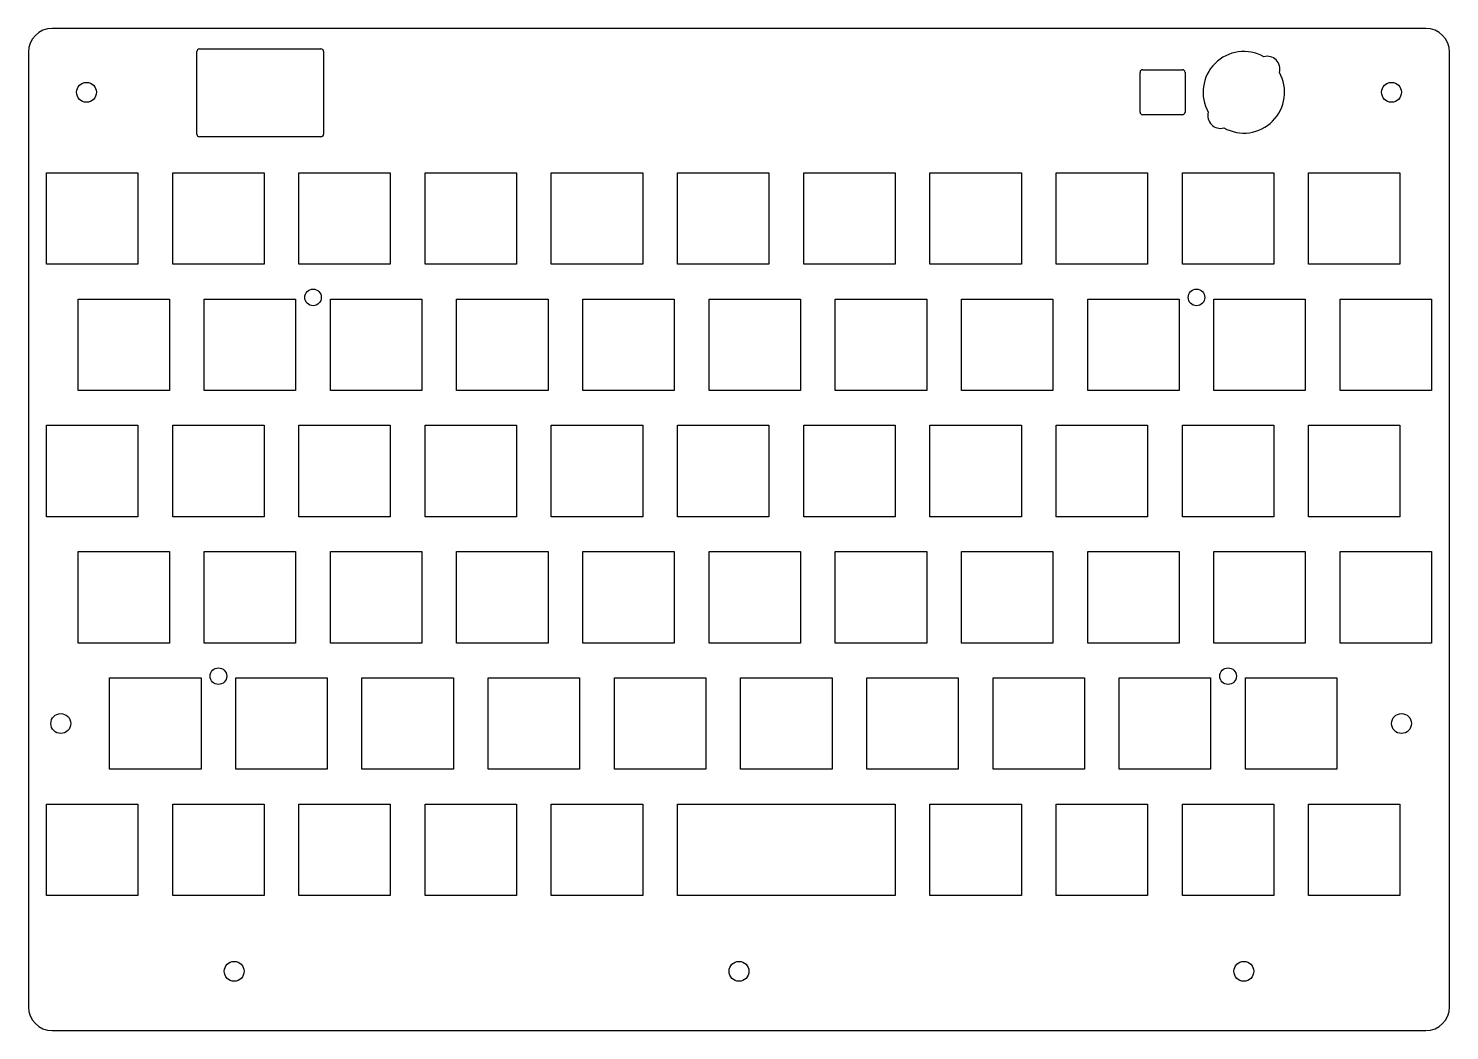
# Model space of a CAD drawing. Header units: millimetres. Extents: x -107 to 107, y -76 to 76.
import ezdxf

# ---------------------------------------------------------------- set-up
doc = ezdxf.new("R2010")
doc.units = ezdxf.units.MM
doc.layers.add('CUTOUTS', color=1, linetype='CONTINUOUS')
doc.layers.add('PERIMETER', color=5, linetype='CONTINUOUS')

msp = doc.modelspace()

# ---------------------------------------------------------------- linework, layer by layer
at = {"layer": 'CUTOUTS'}
for p, q in [((-81.8402, 59.64177), (-81.8402, 72.11177)), ((-81.4402, 72.51177), (-63.1102, 72.51177)), ((-62.7102, 72.11177), (-62.7102, 59.64177)), ((60.5281, 62.975), (60.5281, 68.975)), ((60.9281, 69.375), (66.9281, 69.375)), ((67.3281, 68.975), (67.3281, 62.975)), ((66.9281, 62.575), (60.9281, 62.575)), ((-63.1102, 59.24177), (-81.4402, 59.24177)), ((-104.5312, 40.025), (-104.5312, 53.825)), ((-104.5312, 53.825), (-90.7312, 53.825)), ((-90.7312, 53.825), (-90.7312, 40.025)), ((-85.4812, 53.825), (-71.6812, 53.825)), ((-85.4812, 40.025), (-85.4812, 53.825)), ((-71.6812, 53.825), (-71.6812, 40.025)), ((-66.4312, 53.825), (-52.6312, 53.825)), ((-66.4312, 40.025), (-66.4312, 53.825)), ((-52.6312, 53.825), (-52.6312, 40.025)), ((-47.3812, 40.025), (-47.3812, 53.825)), ((-47.3812, 53.825), (-33.5812, 53.825)), ((-33.5812, 53.825), (-33.5812, 40.025)), ((-28.3312, 40.025), (-28.3312, 53.825)), ((-28.3312, 53.825), (-14.5312, 53.825)), ((-14.5312, 53.825), (-14.5312, 40.025)), ((-9.2812, 40.025), (-9.2812, 53.825)), ((-9.2812, 53.825), (4.5188, 53.825)), ((4.5188, 53.825), (4.5188, 40.025)), ((9.7688, 40.025), (9.7688, 53.825)), ((9.7688, 53.825), (23.5688, 53.825)), ((23.5688, 53.825), (23.5688, 40.025)), ((28.8188, 40.025), (28.8188, 53.825)), ((28.8188, 53.825), (42.6188, 53.825)), ((42.6188, 53.825), (42.6188, 40.025)), ((47.8688, 40.025), (47.8688, 53.825)), ((47.8688, 53.825), (61.6688, 53.825)), ((61.6688, 53.825), (61.6688, 40.025)), ((66.9188, 53.825), (80.7188, 53.825)), ((66.9188, 40.025), (66.9188, 53.825)), ((80.7188, 53.825), (80.7188, 40.025)), ((85.9688, 40.025), (85.9688, 53.825)), ((85.9688, 53.825), (99.7688, 53.825)), ((99.7688, 53.825), (99.7688, 40.025)), ((-90.7312, 40.025), (-104.5312, 40.025)), ((-71.6812, 40.025), (-85.4812, 40.025)), ((-52.6312, 40.025), (-66.4312, 40.025)), ((-33.5812, 40.025), (-47.3812, 40.025)), ((-14.5312, 40.025), (-28.3312, 40.025)), ((4.5188, 40.025), (-9.2812, 40.025)), ((23.5688, 40.025), (9.7688, 40.025)), ((42.6188, 40.025), (28.8188, 40.025)), ((61.6688, 40.025), (47.8688, 40.025)), ((80.7188, 40.025), (66.9188, 40.025)), ((99.7688, 40.025), (85.9688, 40.025)), ((-99.7687, 20.975), (-99.7687, 34.775)), ((-99.7687, 34.775), (-85.9687, 34.775)), ((-85.9687, 34.775), (-85.9687, 20.975)), ((-80.7187, 20.975), (-80.7187, 34.775)), ((-80.7187, 34.775), (-66.9187, 34.775)), ((-66.9187, 34.775), (-66.9187, 20.975)), ((-61.6687, 20.975), (-61.6687, 34.775)), ((-61.6687, 34.775), (-47.8687, 34.775)), ((-47.8687, 34.775), (-47.8687, 20.975)), ((-42.6187, 20.975), (-42.6187, 34.775)), ((-42.6187, 34.775), (-28.8187, 34.775)), ((-28.8187, 34.775), (-28.8187, 20.975)), ((-23.5687, 20.975), (-23.5687, 34.775)), ((-23.5687, 34.775), (-9.7687, 34.775)), ((-9.7687, 34.775), (-9.7687, 20.975)), ((-4.5187, 34.775), (9.2813, 34.775)), ((-4.5187, 20.975), (-4.5187, 34.775)), ((9.2813, 34.775), (9.2813, 20.975)), ((14.5313, 34.775), (28.3313, 34.775)), ((14.5313, 20.975), (14.5313, 34.775)), ((28.3313, 34.775), (28.3313, 20.975)), ((33.5813, 20.975), (33.5813, 34.775)), ((33.5813, 34.775), (47.3813, 34.775)), ((47.3813, 34.775), (47.3813, 20.975)), ((52.6313, 34.775), (66.4313, 34.775)), ((52.6313, 20.975), (52.6313, 34.775)), ((66.4313, 34.775), (66.4313, 20.975)), ((71.6813, 34.775), (85.4813, 34.775)), ((71.6813, 20.975), (71.6813, 34.775)), ((85.4813, 34.775), (85.4813, 20.975)), ((90.7313, 20.975), (90.7313, 34.775)), ((90.7313, 34.775), (104.5313, 34.775)), ((104.5313, 34.775), (104.5313, 20.975)), ((-85.9687, 20.975), (-99.7687, 20.975)), ((-66.9187, 20.975), (-80.7187, 20.975)), ((-47.8687, 20.975), (-61.6687, 20.975)), ((-28.8187, 20.975), (-42.6187, 20.975)), ((-9.7687, 20.975), (-23.5687, 20.975)), ((9.2813, 20.975), (-4.5187, 20.975)), ((28.3313, 20.975), (14.5313, 20.975)), ((47.3813, 20.975), (33.5813, 20.975)), ((66.4313, 20.975), (52.6313, 20.975)), ((85.4813, 20.975), (71.6813, 20.975)), ((104.5313, 20.975), (90.7313, 20.975)), ((-104.5312, 1.925), (-104.5312, 15.725)), ((-104.5312, 15.725), (-90.7312, 15.725)), ((-90.7312, 15.725), (-90.7312, 1.925)), ((-85.4812, 1.925), (-85.4812, 15.725)), ((-85.4812, 15.725), (-71.6812, 15.725)), ((-71.6812, 15.725), (-71.6812, 1.925)), ((-66.4312, 15.725), (-52.6312, 15.725)), ((-66.4312, 1.925), (-66.4312, 15.725)), ((-52.6312, 15.725), (-52.6312, 1.925)), ((-47.3812, 15.725), (-33.5812, 15.725)), ((-47.3812, 1.925), (-47.3812, 15.725)), ((-33.5812, 15.725), (-33.5812, 1.925)), ((-28.3312, 1.925), (-28.3312, 15.725)), ((-28.3312, 15.725), (-14.5312, 15.725)), ((-14.5312, 15.725), (-14.5312, 1.925)), ((-9.2812, 1.925), (-9.2812, 15.725)), ((-9.2812, 15.725), (4.5188, 15.725)), ((4.5188, 15.725), (4.5188, 1.925)), ((9.7688, 1.925), (9.7688, 15.725)), ((9.7688, 15.725), (23.5688, 15.725)), ((23.5688, 15.725), (23.5688, 1.925)), ((28.8188, 1.925), (28.8188, 15.725)), ((28.8188, 15.725), (42.6188, 15.725)), ((42.6188, 15.725), (42.6188, 1.925)), ((47.8688, 15.725), (61.6688, 15.725)), ((47.8688, 1.925), (47.8688, 15.725)), ((61.6688, 15.725), (61.6688, 1.925)), ((66.9188, 15.725), (80.7188, 15.725)), ((66.9188, 1.925), (66.9188, 15.725)), ((80.7188, 15.725), (80.7188, 1.925)), ((85.9688, 1.925), (85.9688, 15.725)), ((85.9688, 15.725), (99.7688, 15.725)), ((99.7688, 15.725), (99.7688, 1.925)), ((-90.7312, 1.925), (-104.5312, 1.925)), ((-71.6812, 1.925), (-85.4812, 1.925)), ((-52.6312, 1.925), (-66.4312, 1.925)), ((-33.5812, 1.925), (-47.3812, 1.925)), ((-14.5312, 1.925), (-28.3312, 1.925)), ((4.5188, 1.925), (-9.2812, 1.925)), ((23.5688, 1.925), (9.7688, 1.925)), ((42.6188, 1.925), (28.8188, 1.925)), ((61.6688, 1.925), (47.8688, 1.925)), ((80.7188, 1.925), (66.9188, 1.925)), ((99.7688, 1.925), (85.9688, 1.925)), ((-99.7687, -17.125), (-99.7687, -3.325)), ((-99.7687, -3.325), (-85.9687, -3.325)), ((-85.9687, -3.325), (-85.9687, -17.125)), ((-80.7187, -17.125), (-80.7187, -3.325)), ((-80.7187, -3.325), (-66.9187, -3.325)), ((-66.9187, -3.325), (-66.9187, -17.125)), ((-61.6687, -17.125), (-61.6687, -3.325)), ((-61.6687, -3.325), (-47.8687, -3.325)), ((-47.8687, -3.325), (-47.8687, -17.125)), ((-42.6187, -17.125), (-42.6187, -3.325)), ((-42.6187, -3.325), (-28.8187, -3.325)), ((-28.8187, -3.325), (-28.8187, -17.125)), ((-23.5687, -17.125), (-23.5687, -3.325)), ((-23.5687, -3.325), (-9.7687, -3.325)), ((-9.7687, -3.325), (-9.7687, -17.125)), ((-4.5187, -17.125), (-4.5187, -3.325)), ((-4.5187, -3.325), (9.2813, -3.325)), ((9.2813, -3.325), (9.2813, -17.125)), ((14.5313, -17.125), (14.5313, -3.325)), ((14.5313, -3.325), (28.3313, -3.325)), ((28.3313, -3.325), (28.3313, -17.125)), ((33.5813, -17.125), (33.5813, -3.325)), ((33.5813, -3.325), (47.3813, -3.325)), ((47.3813, -3.325), (47.3813, -17.125)), ((52.6313, -17.125), (52.6313, -3.325)), ((52.6313, -3.325), (66.4313, -3.325)), ((66.4313, -3.325), (66.4313, -17.125)), ((71.6813, -3.325), (85.4813, -3.325)), ((71.6813, -17.125), (71.6813, -3.325)), ((85.4813, -3.325), (85.4813, -17.125)), ((90.7313, -17.125), (90.7313, -3.325)), ((90.7313, -3.325), (104.5313, -3.325)), ((104.5313, -3.325), (104.5313, -17.125)), ((-85.9687, -17.125), (-99.7687, -17.125)), ((-66.9187, -17.125), (-80.7187, -17.125)), ((-47.8687, -17.125), (-61.6687, -17.125)), ((-28.8187, -17.125), (-42.6187, -17.125)), ((-9.7687, -17.125), (-23.5687, -17.125)), ((9.2813, -17.125), (-4.5187, -17.125)), ((28.3313, -17.125), (14.5313, -17.125)), ((47.3813, -17.125), (33.5813, -17.125)), ((66.4313, -17.125), (52.6313, -17.125)), ((85.4813, -17.125), (71.6813, -17.125)), ((104.5313, -17.125), (90.7313, -17.125)), ((-95.0062, -36.175), (-95.0062, -22.375)), ((-95.0062, -22.375), (-81.2062, -22.375)), ((-81.2062, -22.375), (-81.2062, -36.175)), ((-75.9562, -22.375), (-62.1562, -22.375)), ((-75.9562, -36.175), (-75.9562, -22.375)), ((-62.1562, -22.375), (-62.1562, -36.175)), ((-56.9062, -22.375), (-43.1062, -22.375)), ((-56.9062, -36.175), (-56.9062, -22.375)), ((-43.1062, -22.375), (-43.1062, -36.175)), ((-37.8562, -22.375), (-24.0562, -22.375)), ((-37.8562, -36.175), (-37.8562, -22.375)), ((-24.0562, -22.375), (-24.0562, -36.175)), ((-18.8062, -36.175), (-18.8062, -22.375)), ((-18.8062, -22.375), (-5.0062, -22.375)), ((-5.0062, -22.375), (-5.0062, -36.175)), ((0.2438, -36.175), (0.2438, -22.375)), ((0.2438, -22.375), (14.0438, -22.375)), ((14.0438, -22.375), (14.0438, -36.175)), ((19.2938, -22.375), (33.0938, -22.375)), ((19.2938, -36.175), (19.2938, -22.375)), ((33.0938, -22.375), (33.0938, -36.175)), ((38.3438, -36.175), (38.3438, -22.375)), ((38.3438, -22.375), (52.1438, -22.375)), ((52.1438, -22.375), (52.1438, -36.175)), ((57.3938, -22.375), (71.1938, -22.375)), ((57.3938, -36.175), (57.3938, -22.375)), ((71.1938, -22.375), (71.1938, -36.175)), ((76.4438, -36.175), (76.4438, -22.375)), ((76.4438, -22.375), (90.2438, -22.375)), ((90.2438, -22.375), (90.2438, -36.175)), ((-81.2062, -36.175), (-95.0062, -36.175)), ((-62.1562, -36.175), (-75.9562, -36.175)), ((-43.1062, -36.175), (-56.9062, -36.175)), ((-24.0562, -36.175), (-37.8562, -36.175)), ((-5.0062, -36.175), (-18.8062, -36.175)), ((14.0438, -36.175), (0.2438, -36.175)), ((33.0938, -36.175), (19.2938, -36.175)), ((52.1438, -36.175), (38.3438, -36.175)), ((71.1938, -36.175), (57.3938, -36.175)), ((90.2438, -36.175), (76.4438, -36.175)), ((-104.5312, -55.225), (-104.5312, -41.425)), ((-104.5312, -41.425), (-90.7312, -41.425)), ((-90.7312, -41.425), (-90.7312, -55.225)), ((-85.4812, -55.225), (-85.4812, -41.425)), ((-85.4812, -41.425), (-71.6812, -41.425)), ((-71.6812, -41.425), (-71.6812, -55.225)), ((-66.4312, -55.225), (-66.4312, -41.425)), ((-66.4312, -41.425), (-52.6312, -41.425)), ((-52.6312, -41.425), (-52.6312, -55.225)), ((-47.3812, -55.225), (-47.3812, -41.425)), ((-47.3812, -41.425), (-33.5812, -41.425)), ((-33.5812, -41.425), (-33.5812, -55.225)), ((-28.3312, -55.225), (-28.3312, -41.425)), ((-28.3312, -41.425), (-14.5312, -41.425)), ((-14.5312, -41.425), (-14.5312, -55.225)), ((-9.2812, -55.225), (-9.2812, -41.425)), ((-9.2812, -41.425), (23.5688, -41.425)), ((23.5688, -41.425), (23.5688, -55.225)), ((28.8188, -55.225), (28.8188, -41.425)), ((28.8188, -41.425), (42.6188, -41.425)), ((42.6188, -41.425), (42.6188, -55.225)), ((47.8688, -55.225), (47.8688, -41.425)), ((47.8688, -41.425), (61.6688, -41.425)), ((61.6688, -41.425), (61.6688, -55.225)), ((66.9188, -55.225), (66.9188, -41.425)), ((66.9188, -41.425), (80.7188, -41.425)), ((80.7188, -41.425), (80.7188, -55.225)), ((85.9688, -55.225), (85.9688, -41.425)), ((85.9688, -41.425), (99.7688, -41.425)), ((99.7688, -41.425), (99.7688, -55.225)), ((-90.7312, -55.225), (-104.5312, -55.225)), ((-71.6812, -55.225), (-85.4812, -55.225)), ((-52.6312, -55.225), (-66.4312, -55.225)), ((-33.5812, -55.225), (-47.3812, -55.225)), ((-14.5312, -55.225), (-28.3312, -55.225)), ((23.5688, -55.225), (-9.2812, -55.225)), ((42.6188, -55.225), (28.8188, -55.225)), ((61.6688, -55.225), (47.8688, -55.225)), ((80.7188, -55.225), (66.9188, -55.225)), ((99.7688, -55.225), (85.9688, -55.225))]:
    msp.add_line(p, q, dxfattribs=at)
for centre, radius in [((-98.4885, 65.9625), 1.5), ((98.4885, 65.9625), 1.5), ((-64.29375, 35.01875), 1.25), ((69.05625, 35.01875), 1.25), ((-78.58125, -22.13125), 1.25), ((73.81875, -22.13125), 1.25), ((-102.37496, -29.275), 1.5), ((100.00003, -29.275), 1.5), ((-76.2, -66.6625), 1.5), ((0, -66.6625), 1.5), ((76.2, -66.6625), 1.5)]:
    msp.add_circle(centre, radius, dxfattribs=at)
for centre, radius, start, end in [((-81.4402, 72.11177), 0.4, 90, 180), ((-63.1102, 72.11177), 0.4, 0, 90), ((76.2, 65.9625), 6.15, 60.6760282, 209.3239718), ((79.73553, 69.49803), 1.9, -15.9961479, 105.9961479), ((60.9281, 68.975), 0.4, 90, 180), ((66.9281, 68.975), 0.4, 0, 90), ((76.2, 65.9625), 6.15, -119.3239718, 29.3239718), ((60.9281, 62.975), 0.4, 180, 270), ((66.9281, 62.975), 0.4, -90, 0), ((72.66447, 62.42697), 1.9, 164.0038521, 285.9961479), ((-81.4402, 59.64177), 0.4, 180, 270), ((-63.1102, 59.64177), 0.4, -90, 0)]:
    msp.add_arc(centre, radius, start, end, dxfattribs=at)
at = {"layer": 'PERIMETER'}
for p, q in [((103.65625, 75.6), (-103.65625, 75.6)), ((-107.25625, 72), (-107.25625, -72)), ((107.25625, -72), (107.25625, 72)), ((-103.65625, -75.6), (103.65625, -75.6))]:
    msp.add_line(p, q, dxfattribs=at)
for centre, start, end in [((-103.65625, 72), 90, 180), ((103.65625, 72), 0, 90), ((-103.65625, -72), 180, 270), ((103.65625, -72), -90, 0)]:
    msp.add_arc(centre, 3.6, start, end, dxfattribs=at)

doc.saveas('drawing.dxf')
